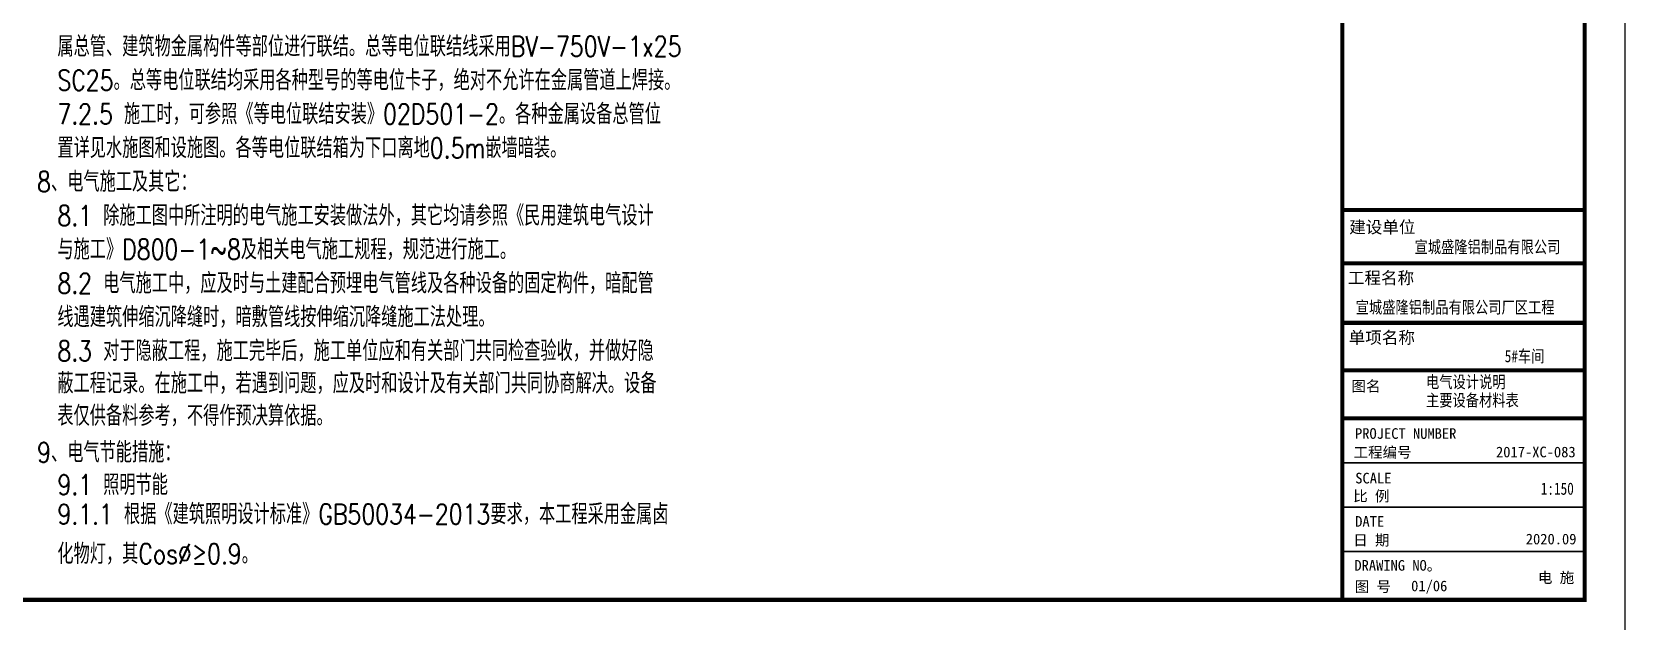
# Model space of a CAD drawing. Extents: x 1060579 to 1383165, y 581819 to 1037910.
# Drawn here: x 1256147 to 1295505, y 872927 to 887466 of the extents above; entities that cross this region are included whole.
import ezdxf

# ---------------------------------------------------------------- set-up
doc = ezdxf.new("R2010")
doc.units = 0
doc.header["$LTSCALE"] = 1000
doc.header["$MEASUREMENT"] = 0
for name, color, linetype in [('E_SM', 7, 'Continuous'), ('PUB_TITLE', 4, 'Continuous'), ('TEXT', 143, 'Continuous'), ('图框', 7, 'Continuous')]:
    doc.layers.add(name, color=color, linetype=linetype)
doc.styles.add('-黑体', font='simhei.ttf', dxfattribs={"width": 0.8})
doc.styles.add('E_SM', font='SIMPLEX', dxfattribs={"width": 0.8, "height": 3.5, "bigfont": 'HZTXT'})
doc.styles.add('宋体', font='')
doc.styles.add('黑体', font='simhei.ttf')
doc.styles.get('宋体').set_extended_font_data('NSimSun')

# ---------------------------------------------------------------- blocks, each defined once
blk = doc.blocks.new('A$C31D40216')
at = {"layer": '图框', "color": 4}
for points, const_width in [([(74, 60000), (74, 0)], 148), ([(74, 14429), (9055, 14429)], 149), ([(74, 12453), (9058, 12453)], 149), ([(74, 10252), (9088, 10252)], 149), ([(74, 8496), (9088, 8496)], 149), ([(74, 6719), (9088, 6719)], 149), ([(74, 5071), (9088, 5071)], 60.5), ([(74, 3426), (9088, 3426)], 60.5), ([(74, 1793), (9088, 1793)], 60.5)]:
    blk.add_lwpolyline(points, dxfattribs=dict(at, const_width=const_width))
at = {"layer": 'TEXT', "color": 3, "style": '-黑体', "width": 0.8}
for s, height, p in [('宣城盛隆铝制品有限公司', 450.22, (2752, 12837)), ('宣城盛隆铝制品有限公司厂区工程', 450.22, (571, 10603)), ('5#车间', 450.2, (6092, 8794)), ('1:150', 450.2, (7429, 3890))]:
    blk.add_text(s, height=height, dxfattribs=at).set_placement(p)
at = {"layer": '图框', "color": 4}
for s, height, style, p in [('建设单位', 450, '黑体', (331, 13570)), ('工程名称', 450, '黑体', (282, 11692)), ('单项名称', 450, '黑体', (312, 9482)), ('图名', 394.4, '黑体', (415, 7709)), ('工程编号', 394.4, '黑体', (493, 5262)), ('2017-XC-083', 394.42, '宋体', (5770, 5275)), ('SCALE', 394.4, '黑体', (555, 4308)), ('比 例', 394.4, '黑体', (479, 3644)), ('DATE', 394.4, '黑体', (553, 2706)), ('日 期', 394.4, '黑体', (479, 2011)), ('2020.09', 394.4, '宋体', (6874, 2053)), ('DRAWING NO。', 394.42, '黑体', (522, 1078)), ('图 号', 394.4, '黑体', (535, 291))]:
    blk.add_text(s, height=height, dxfattribs=dict(at, style=style)).set_placement(p)
at = {"layer": '图框', "color": 0, "style": '黑体'}
blk.add_text('PROJECT NUMBER', height=394.42, dxfattribs=at).set_placement((546, 5959))
at = {"layer": '图框', "color": 3, "style": '宋体'}
blk.add_text('电 施', height=394.4, dxfattribs=at).set_placement((7323, 625))

msp = doc.modelspace()

# ---------------------------------------------------------------- linework, layer by layer
at = {"layer": 'PUB_TITLE'}
msp.add_lwpolyline([(1236105, 872452), (1295505, 872452), (1295505, 914452), (1236105, 914452)], close=True, dxfattribs=at)
at = {"layer": 'PUB_TITLE', "const_width": 100}
msp.add_lwpolyline([(1238605, 873452), (1294505, 873452), (1294505, 913452), (1238605, 913452)], close=True, dxfattribs=at)

# ---------------------------------------------------------------- block references
at = {"xscale": 0.6666666666666666, "yscale": 0.6666666666666666, "zscale": 0.6666666666666666}
msp.add_blockref('A$C31D40216', (1288468, 873452), dxfattribs=at)

# ---------------------------------------------------------------- texts
at = {"layer": 'E_SM', "style": 'E_SM', "width": 0.8}
for s, p in [('属总管、建筑物金属构件等部位进行联结。总等电位联结线采用BV-750V-1x25', (1256777, 886857, 202)), ('SC25。总等电位联结均采用各种型号的等电位卡子，绝对不允许在金属管道上焊接。', (1256777, 886023, 202)), ('7.2.5 施工时，可参照《等电位联结安装》02D501-2。各种金属设备总管位', (1256777, 885188, 202)), ('置详见水施图和设施图。各等电位联结箱为下口离地0.5m嵌墙暗装。', (1256777, 884353, 202)), ('8、电气施工及其它：', (1256277, 883519, 202)), ('8.1 除施工图中所注明的电气施工安装做法外，其它均请参照《民用建筑电气设计', (1256777, 882684, 202)), ('与施工》D800-1~8及相关电气施工规程，规范进行施工。', (1256777, 881849, 202)), ('8.2 电气施工中，应及时与土建配合预埋电气管线及各种设备的固定构件，暗配管', (1256777, 881014, 202)), ('线遇建筑伸缩沉降缝时，暗敷管线按伸缩沉降缝施工法处理。', (1256777, 880180, 202)), ('8.3 对于隐蔽工程，施工完毕后，施工单位应和有关部门共同检查验收，并做好隐', (1256777, 879345, 202)), ('蔽工程记录。在施工中，若遇到问题，应及时和设计及有关部门共同协商解决。设备', (1256777, 878545, 202)), ('表仅供备料参考，不得作预决算依据。', (1256777, 877745, 202)), ('9、电气节能措施：', (1256277, 876841, 202)), ('9.1 照明节能', (1256777, 876041, 202)), ('9.1.1 根据《建筑照明设计标准》GB50034-2013要求，本工程采用金属卤', (1256777, 875316, 202)), ('化物灯，其Cos%%c≥0.9。', (1256777, 874337, 202))]:
    msp.add_text(s, height=500, dxfattribs=at).set_placement(p)
at = {"layer": 'TEXT', "color": 3, "style": '-黑体', "width": 0.8}
for s, p in [('电气设计说明', (1290586, 878679)), ('主要设备材料表', (1290586, 878226))]:
    msp.add_text(s, height=300.1, dxfattribs=at).set_placement(p)
at = {"layer": '图框', "color": 3, "style": '宋体'}
msp.add_text('01/06', height=262.9, dxfattribs=at).set_placement((1290218, 873664))

doc.saveas('drawing.dxf')
